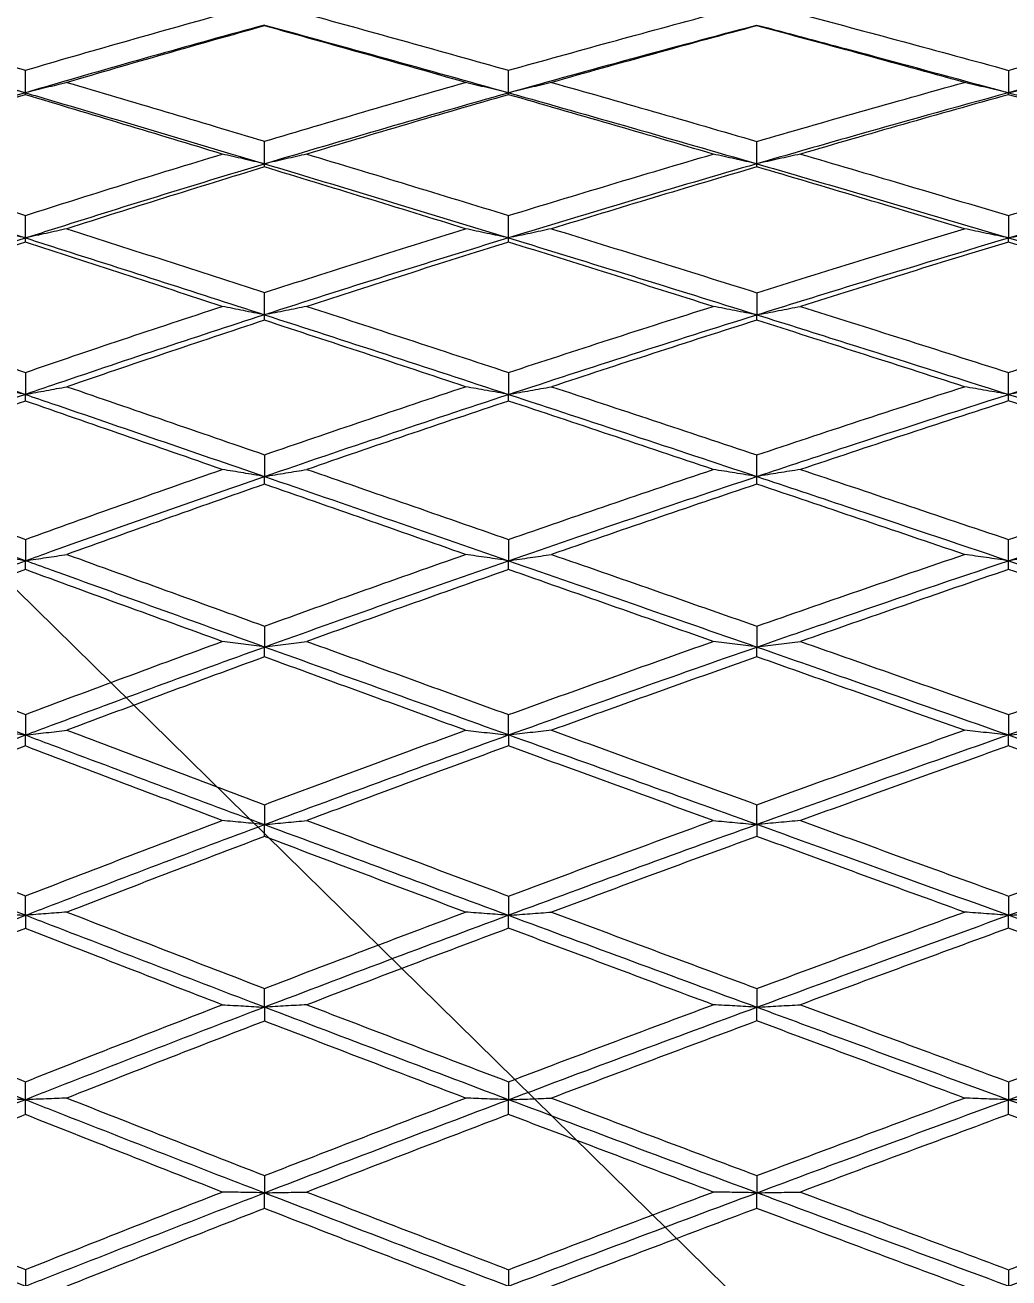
# Model space of a CAD drawing. Extents: x 6453 to 7582, y 0 to 827.
# Drawn here: x 6616.67 to 6626.24, y 217.34 to 229.53 of the extents above; entities that cross this region are included whole.
import ezdxf

# ---------------------------------------------------------------- set-up
doc = ezdxf.new("R2010")
doc.units = 0
doc.header["$LTSCALE"] = 30
doc.header["$MEASUREMENT"] = 0
doc.header["$PDMODE"] = 3
doc.header["$PDSIZE"] = -10
doc.layers.get('0').update_dxf_attribs({"linetype": 'CONTINUOUS'})
doc.layers.get('DEFPOINTS').update_dxf_attribs({"linetype": 'CONTINUOUS'})
doc.layers.add('1', color=7, linetype='CONTINUOUS')
doc.styles.add('Daelim Dimension', font='')
doc.styles.get('Daelim Dimension').set_extended_font_data('나눔고딕')
doc.dimstyles.new('DEFAULT', dxfattribs={"dimscale": 2, "dimtxt": 2, "dimasz": 2, "dimexe": 0, "dimexo": 2, "dimgap": 1, "dimtad": 1, "dimdec": 1, "dimzin": 9, "dimdsep": 46, "dimtxsty": 'Daelim Dimension', "dimcen": 0.5, "dimclrd": 252, "dimclre": 252, "dimclrt": 3, "dimadec": 1, "dimazin": 0, "dimtfac": 1, "dimtdec": 1, "dimtix": 1, "dimtmove": 0, "dimatfit": 3, "dimfxl": 1, "dimtolj": 1, "dimtzin": 1, "dimlwd": 9, "dimlwe": 9, "dimarcsym": 0})

# ---------------------------------------------------------------- blocks, each defined once
blk = doc.blocks.new('*D49')
at = {"color": 5, "lineweight": 9, "ltscale": 0.5, "transparency": 16777216}
for p, q in [((6677.333, 220.067), (6628.548, 268.005)), ((6604.922, 241.109), (6627.171, 263.751)), ((6649.476, 191.719), (6600.692, 239.657))]:
    blk.add_line(p, q, dxfattribs=at)
at = {"color": 5, "ltscale": 0.5, "transparency": 16777216}
for points in [[(6626.696, 264.218), (6627.647, 263.283), (6629.975, 266.604)], [(6604.446, 241.576), (6605.397, 240.641), (6602.118, 238.256)]]:
    blk.add_solid(points, dxfattribs=at)
at = {"layer": 'DEFPOINTS', "color": 0, "ltscale": 0.5, "transparency": 16777216}
for p in [(6629.975, 266.604), (6680.186, 217.263), (6652.329, 188.915)]:
    blk.add_point(p, dxfattribs=at)
at = {"color": 7, "ltscale": 0.5, "transparency": 16777216, "insert": (6610.763, 257.622), "char_height": 10, "attachment_point": 5, "rotation": 45.5011, "style": 'Daelim Dimension'}
blk.add_mtext('\\A1;40', dxfattribs=at)

msp = doc.modelspace()

# ---------------------------------------------------------------- linework, layer by layer
at = {"layer": '1', "color": 7, "linetype": 'Continuous', "lineweight": 18}
for points in [[(6614.799, 229.638), (6615.112, 229.547), (6615.738, 229.366), (6616.363, 229.184), (6616.675, 229.092)], [(6616.675, 229.092), (6616.986, 229.184), (6617.617, 229.366), (6618.263, 229.547), (6618.589, 229.638)], [(6619.412, 229.638), (6619.737, 229.549), (6620.388, 229.368), (6621.044, 229.184), (6621.373, 229.092)], [(6621.373, 229.092), (6621.699, 229.183), (6622.356, 229.366), (6623.025, 229.547), (6623.363, 229.638)], [(6624.211, 229.638), (6624.537, 229.551), (6625.2, 229.373), (6625.886, 229.187), (6626.234, 229.091)], [(6626.234, 229.091), (6626.566, 229.182), (6627.237, 229.364), (6627.928, 229.546), (6628.277, 229.638)], [(6614.403, 229.532), (6615.15, 229.317), (6615.908, 229.098), (6616.675, 228.873)], [(6619, 229.524), (6618.672, 229.432), (6618.024, 229.249), (6617.391, 229.065), (6617.079, 228.973)], [(6619, 229.532), (6619.784, 229.317), (6620.575, 229.098), (6621.373, 228.873)], [(6619, 229.524), (6619, 229.525), (6619, 229.528), (6619, 229.53), (6619, 229.532)], [(6620.955, 228.973), (6620.627, 229.067), (6619.974, 229.252), (6619.324, 229.434), (6619, 229.524)], [(6621.373, 228.873), (6622.171, 229.098), (6622.976, 229.317), (6623.787, 229.532)], [(6623.787, 229.524), (6623.448, 229.433), (6622.777, 229.25), (6622.118, 229.066), (6621.792, 228.973)], [(6623.787, 229.524), (6623.787, 229.525), (6623.787, 229.528), (6623.787, 229.53), (6623.787, 229.532)], [(6625.806, 228.973), (6625.458, 229.069), (6624.774, 229.258), (6624.112, 229.437), (6623.787, 229.524)], [(6628.709, 229.532), (6627.88, 229.317), (6627.055, 229.098), (6626.234, 228.873)], [(6616.675, 228.873), (6616.675, 228.909), (6616.675, 228.982), (6616.675, 229.056), (6616.675, 229.092)], [(6621.373, 228.873), (6621.373, 228.909), (6621.373, 228.982), (6621.373, 229.055), (6621.373, 229.092)], [(6626.234, 229.091), (6626.234, 229.055), (6626.234, 228.982), (6626.234, 228.909), (6626.234, 228.873)], [(6616.675, 228.873), (6616.607, 228.889), (6616.472, 228.923), (6616.338, 228.956), (6616.271, 228.973)], [(6617.079, 228.973), (6617.012, 228.956), (6616.877, 228.923), (6616.742, 228.889), (6616.675, 228.873)], [(6617.079, 228.973), (6617.4, 228.878), (6618.041, 228.688), (6618.681, 228.497), (6619, 228.401)], [(6619, 228.401), (6619.319, 228.496), (6619.963, 228.688), (6620.622, 228.878), (6620.955, 228.973)], [(6621.373, 228.873), (6621.303, 228.889), (6621.163, 228.923), (6621.024, 228.956), (6620.955, 228.973)], [(6621.792, 228.973), (6621.722, 228.956), (6621.583, 228.923), (6621.443, 228.889), (6621.373, 228.873)], [(6621.792, 228.973), (6622.117, 228.881), (6622.775, 228.693), (6623.447, 228.499), (6623.787, 228.4)], [(6623.787, 228.4), (6624.115, 228.495), (6624.78, 228.686), (6625.461, 228.878), (6625.806, 228.973)], [(6626.234, 228.873), (6626.162, 228.889), (6626.019, 228.923), (6625.877, 228.956), (6625.806, 228.973)], [(6626.234, 228.873), (6626.306, 228.889), (6626.45, 228.923), (6626.592, 228.956), (6626.663, 228.973)], [(6616.675, 228.873), (6615.908, 228.648), (6615.15, 228.417), (6614.403, 228.182)], [(6616.675, 228.853), (6616.355, 228.757), (6615.722, 228.566), (6615.104, 228.373), (6614.799, 228.276)], [(6616.675, 228.853), (6616.675, 228.856), (6616.675, 228.863), (6616.675, 228.869), (6616.675, 228.873)], [(6618.589, 228.276), (6618.271, 228.373), (6617.634, 228.566), (6616.994, 228.758), (6616.675, 228.853)], [(6619, 228.182), (6619.784, 228.417), (6620.575, 228.648), (6621.373, 228.873)], [(6621.373, 228.854), (6621.039, 228.758), (6620.378, 228.566), (6619.732, 228.373), (6619.412, 228.276)], [(6621.373, 228.873), (6622.171, 228.648), (6622.976, 228.417), (6623.787, 228.182)], [(6621.373, 228.854), (6621.373, 228.857), (6621.373, 228.863), (6621.373, 228.87), (6621.373, 228.873)], [(6623.363, 228.276), (6623.024, 228.376), (6622.354, 228.571), (6621.698, 228.761), (6621.373, 228.854)], [(6626.234, 228.854), (6625.888, 228.758), (6625.205, 228.565), (6624.539, 228.372), (6624.211, 228.276)], [(6626.234, 228.873), (6627.055, 228.648), (6627.88, 228.417), (6628.709, 228.182)], [(6626.234, 228.854), (6626.234, 228.857), (6626.234, 228.863), (6626.234, 228.87), (6626.234, 228.873)], [(6628.277, 228.276), (6627.923, 228.378), (6627.229, 228.575), (6626.561, 228.763), (6626.234, 228.854)], [(6619, 228.182), (6619, 228.218), (6619, 228.291), (6619, 228.364), (6619, 228.401)], [(6623.787, 228.182), (6623.787, 228.218), (6623.787, 228.291), (6623.787, 228.364), (6623.787, 228.4)], [(6614.403, 228.182), (6615.15, 227.947), (6615.908, 227.706), (6616.675, 227.461)], [(6614.799, 228.276), (6615.112, 228.177), (6615.738, 227.979), (6616.363, 227.779), (6616.675, 227.679)], [(6616.675, 227.679), (6616.986, 227.779), (6617.616, 227.978), (6618.262, 228.177), (6618.589, 228.276)], [(6619, 228.182), (6618.931, 228.198), (6618.794, 228.229), (6618.657, 228.261), (6618.589, 228.276)], [(6619.412, 228.276), (6619.344, 228.261), (6619.207, 228.229), (6619.069, 228.198), (6619, 228.182)], [(6619, 228.182), (6619.784, 227.947), (6620.575, 227.706), (6621.373, 227.461)], [(6619, 228.151), (6619, 228.156), (6619, 228.167), (6619, 228.177), (6619, 228.182)], [(6619.412, 228.276), (6619.736, 228.178), (6620.387, 227.981), (6621.044, 227.78), (6621.373, 227.679)], [(6621.373, 227.679), (6621.697, 227.778), (6622.353, 227.977), (6623.024, 228.177), (6623.363, 228.276)], [(6623.787, 228.182), (6622.976, 227.947), (6622.171, 227.706), (6621.373, 227.461)], [(6623.787, 228.182), (6623.715, 228.198), (6623.574, 228.229), (6623.433, 228.261), (6623.363, 228.276)], [(6624.211, 228.276), (6624.14, 228.261), (6623.999, 228.229), (6623.858, 228.198), (6623.787, 228.182)], [(6623.787, 228.152), (6623.787, 228.157), (6623.787, 228.167), (6623.787, 228.177), (6623.787, 228.182)], [(6624.211, 228.276), (6624.537, 228.181), (6625.2, 227.986), (6625.886, 227.782), (6626.234, 227.678)], [(6626.234, 227.678), (6626.569, 227.778), (6627.244, 227.978), (6627.931, 228.177), (6628.277, 228.276)], [(6626.234, 227.461), (6627.055, 227.706), (6627.88, 227.947), (6628.709, 228.182)], [(6619, 228.151), (6618.671, 228.051), (6618.023, 227.85), (6617.391, 227.65), (6617.079, 227.55)], [(6620.955, 227.55), (6620.628, 227.651), (6619.975, 227.853), (6619.324, 228.052), (6619, 228.151)], [(6623.787, 228.152), (6623.447, 228.051), (6622.774, 227.851), (6622.117, 227.65), (6621.792, 227.55)], [(6625.806, 227.55), (6625.458, 227.654), (6624.773, 227.86), (6624.112, 228.056), (6623.787, 228.152)], [(6616.675, 227.461), (6616.675, 227.498), (6616.675, 227.57), (6616.675, 227.643), (6616.675, 227.679)], [(6621.373, 227.461), (6621.373, 227.498), (6621.373, 227.57), (6621.373, 227.642), (6621.373, 227.679)], [(6626.234, 227.678), (6626.234, 227.642), (6626.234, 227.57), (6626.234, 227.497), (6626.234, 227.461)], [(6614.403, 226.713), (6615.15, 226.967), (6615.908, 227.216), (6616.675, 227.461)], [(6616.675, 227.461), (6616.607, 227.476), (6616.472, 227.505), (6616.338, 227.535), (6616.271, 227.55)], [(6617.079, 227.55), (6617.012, 227.535), (6616.877, 227.505), (6616.742, 227.476), (6616.675, 227.461)], [(6616.675, 227.419), (6616.675, 227.426), (6616.675, 227.44), (6616.675, 227.454), (6616.675, 227.461)], [(6617.079, 227.55), (6617.4, 227.446), (6618.041, 227.24), (6618.681, 227.033), (6619, 226.929)], [(6619, 226.929), (6619.317, 227.032), (6619.96, 227.238), (6620.621, 227.446), (6620.955, 227.55)], [(6621.373, 227.461), (6620.575, 227.216), (6619.784, 226.967), (6619, 226.713)], [(6621.373, 227.461), (6621.303, 227.476), (6621.163, 227.505), (6621.024, 227.535), (6620.955, 227.55)], [(6621.792, 227.55), (6621.722, 227.535), (6621.583, 227.505), (6621.443, 227.476), (6621.373, 227.461)], [(6621.373, 227.461), (6622.171, 227.216), (6622.976, 226.967), (6623.787, 226.713)], [(6621.373, 227.42), (6621.373, 227.427), (6621.373, 227.441), (6621.373, 227.454), (6621.373, 227.461)], [(6621.792, 227.55), (6622.116, 227.449), (6622.774, 227.245), (6623.446, 227.035), (6623.787, 226.928)], [(6623.787, 226.928), (6624.114, 227.031), (6624.777, 227.237), (6625.46, 227.445), (6625.806, 227.55)], [(6626.234, 227.461), (6626.162, 227.476), (6626.019, 227.505), (6625.877, 227.535), (6625.806, 227.55)], [(6626.234, 227.461), (6626.306, 227.476), (6626.45, 227.505), (6626.592, 227.535), (6626.663, 227.55)], [(6626.234, 227.461), (6627.055, 227.216), (6627.88, 226.967), (6628.709, 226.713)], [(6626.234, 227.42), (6626.234, 227.427), (6626.234, 227.441), (6626.234, 227.455), (6626.234, 227.461)], [(6616.675, 227.419), (6616.354, 227.315), (6615.721, 227.107), (6615.103, 226.899), (6614.799, 226.794)], [(6618.589, 226.794), (6618.271, 226.899), (6617.633, 227.107), (6616.994, 227.315), (6616.675, 227.419)], [(6621.373, 227.42), (6621.037, 227.315), (6620.375, 227.106), (6619.73, 226.898), (6619.412, 226.794)], [(6623.363, 226.794), (6623.026, 226.901), (6622.357, 227.112), (6621.699, 227.318), (6621.373, 227.42)], [(6626.234, 227.42), (6625.888, 227.315), (6625.204, 227.106), (6624.539, 226.898), (6624.211, 226.794)], [(6628.277, 226.794), (6627.923, 226.904), (6627.229, 227.118), (6626.561, 227.321), (6626.234, 227.42)], [(6619, 226.713), (6619, 226.749), (6619, 226.821), (6619, 226.893), (6619, 226.929)], [(6623.787, 226.928), (6623.787, 226.892), (6623.787, 226.82), (6623.787, 226.749), (6623.787, 226.713)], [(6614.403, 226.713), (6615.15, 226.459), (6615.908, 226.201), (6616.675, 225.938)], [(6614.799, 226.794), (6615.112, 226.688), (6615.738, 226.474), (6616.363, 226.259), (6616.675, 226.152)], [(6616.675, 226.152), (6616.985, 226.259), (6617.615, 226.473), (6618.262, 226.687), (6618.589, 226.794)], [(6619, 226.713), (6618.931, 226.726), (6618.794, 226.753), (6618.657, 226.781), (6618.589, 226.794)], [(6619.412, 226.794), (6619.344, 226.781), (6619.207, 226.753), (6619.069, 226.726), (6619, 226.713)], [(6619, 226.713), (6619.784, 226.459), (6620.575, 226.201), (6621.373, 225.938)], [(6619, 226.66), (6619, 226.668), (6619, 226.686), (6619, 226.704), (6619, 226.713)], [(6619.412, 226.794), (6619.737, 226.689), (6620.389, 226.476), (6621.044, 226.26), (6621.373, 226.152)], [(6621.373, 226.152), (6621.696, 226.258), (6622.352, 226.472), (6623.023, 226.687), (6623.363, 226.794)], [(6621.373, 225.938), (6622.171, 226.201), (6622.976, 226.459), (6623.787, 226.713)], [(6623.787, 226.713), (6623.715, 226.726), (6623.574, 226.753), (6623.433, 226.781), (6623.363, 226.794)], [(6623.787, 226.713), (6623.858, 226.726), (6623.999, 226.753), (6624.14, 226.781), (6624.211, 226.794)], [(6623.787, 226.66), (6623.787, 226.669), (6623.787, 226.687), (6623.787, 226.704), (6623.787, 226.713)], [(6624.211, 226.794), (6624.538, 226.691), (6625.202, 226.481), (6625.887, 226.262), (6626.234, 226.151)], [(6626.234, 226.151), (6626.564, 226.257), (6627.235, 226.47), (6627.926, 226.686), (6628.277, 226.794)], [(6626.234, 225.938), (6627.055, 226.201), (6627.88, 226.459), (6628.709, 226.713)], [(6619, 226.66), (6618.671, 226.551), (6618.022, 226.335), (6617.391, 226.12), (6617.079, 226.013)], [(6620.955, 226.013), (6620.628, 226.122), (6619.974, 226.339), (6619.324, 226.553), (6619, 226.66)], [(6623.787, 226.66), (6623.445, 226.552), (6622.771, 226.335), (6622.115, 226.12), (6621.792, 226.013)], [(6625.806, 226.013), (6625.46, 226.125), (6624.777, 226.345), (6624.113, 226.556), (6623.787, 226.66)], [(6616.675, 226.152), (6616.675, 226.117), (6616.675, 226.045), (6616.675, 225.974), (6616.675, 225.938)], [(6621.373, 226.152), (6621.373, 226.116), (6621.373, 226.045), (6621.373, 225.974), (6621.373, 225.938)], [(6626.234, 225.938), (6626.234, 225.974), (6626.234, 226.045), (6626.234, 226.116), (6626.234, 226.151)], [(6616.675, 225.938), (6616.607, 225.951), (6616.472, 225.976), (6616.338, 226.001), (6616.271, 226.013)], [(6616.675, 225.938), (6616.742, 225.951), (6616.877, 225.976), (6617.012, 226.001), (6617.079, 226.013)], [(6617.079, 226.013), (6617.4, 225.903), (6618.041, 225.682), (6618.681, 225.461), (6619, 225.351)], [(6619, 225.351), (6619.319, 225.461), (6619.963, 225.681), (6620.622, 225.903), (6620.955, 226.013)], [(6621.373, 225.938), (6621.303, 225.951), (6621.163, 225.976), (6621.024, 226.001), (6620.955, 226.013)], [(6621.373, 225.938), (6621.443, 225.951), (6621.583, 225.976), (6621.722, 226.001), (6621.792, 226.013)], [(6621.792, 226.013), (6622.118, 225.905), (6622.777, 225.687), (6623.448, 225.463), (6623.787, 225.35)], [(6623.787, 225.35), (6624.113, 225.459), (6624.777, 225.679), (6625.46, 225.902), (6625.806, 226.013)], [(6626.234, 225.938), (6626.162, 225.951), (6626.019, 225.976), (6625.877, 226.001), (6625.806, 226.013)], [(6626.663, 226.013), (6626.592, 226.001), (6626.45, 225.976), (6626.306, 225.951), (6626.234, 225.938)], [(6616.675, 225.938), (6615.908, 225.676), (6615.15, 225.41), (6614.403, 225.14)], [(6616.675, 225.874), (6616.352, 225.762), (6615.717, 225.539), (6615.101, 225.318), (6614.799, 225.208)], [(6616.675, 225.874), (6616.675, 225.884), (6616.675, 225.906), (6616.675, 225.928), (6616.675, 225.938)], [(6618.589, 225.208), (6618.271, 225.319), (6617.633, 225.541), (6616.994, 225.763), (6616.675, 225.874)], [(6619, 225.14), (6619.784, 225.41), (6620.575, 225.676), (6621.373, 225.938)], [(6621.373, 225.874), (6621.039, 225.763), (6620.378, 225.54), (6619.732, 225.319), (6619.412, 225.208)], [(6621.373, 225.938), (6622.171, 225.676), (6622.976, 225.41), (6623.787, 225.14)], [(6621.373, 225.874), (6621.373, 225.885), (6621.373, 225.906), (6621.373, 225.928), (6621.373, 225.938)], [(6623.363, 225.208), (6623.025, 225.322), (6622.356, 225.546), (6621.699, 225.766), (6621.373, 225.874)], [(6626.234, 225.875), (6625.886, 225.762), (6625.2, 225.538), (6624.537, 225.317), (6624.211, 225.208)], [(6626.234, 225.938), (6627.055, 225.676), (6627.88, 225.41), (6628.709, 225.14)], [(6626.234, 225.875), (6626.234, 225.885), (6626.234, 225.907), (6626.234, 225.928), (6626.234, 225.938)], [(6628.277, 225.208), (6627.924, 225.324), (6627.231, 225.551), (6626.562, 225.769), (6626.234, 225.875)], [(6619, 225.351), (6619, 225.316), (6619, 225.245), (6619, 225.175), (6619, 225.14)], [(6623.787, 225.14), (6623.787, 225.175), (6623.787, 225.245), (6623.787, 225.315), (6623.787, 225.35)], [(6616.675, 224.32), (6615.908, 224.597), (6615.15, 224.87), (6614.403, 225.14)], [(6614.799, 225.208), (6615.112, 225.094), (6615.738, 224.867), (6616.363, 224.641), (6616.675, 224.528)], [(6616.675, 224.528), (6616.984, 224.64), (6617.613, 224.866), (6618.261, 225.094), (6618.589, 225.208)], [(6619, 225.14), (6618.931, 225.151), (6618.794, 225.174), (6618.657, 225.197), (6618.589, 225.208)], [(6619, 225.14), (6619.069, 225.151), (6619.207, 225.174), (6619.344, 225.197), (6619.412, 225.208)], [(6619, 225.14), (6619.784, 224.87), (6620.575, 224.597), (6621.373, 224.32)], [(6619, 225.065), (6619, 225.077), (6619, 225.103), (6619, 225.128), (6619, 225.14)], [(6619.412, 225.208), (6619.737, 225.096), (6620.388, 224.87), (6621.044, 224.642), (6621.373, 224.527)], [(6621.373, 224.527), (6621.698, 224.64), (6622.355, 224.867), (6623.025, 225.094), (6623.363, 225.208)], [(6621.373, 224.32), (6622.171, 224.597), (6622.976, 224.87), (6623.787, 225.14)], [(6623.787, 225.14), (6623.715, 225.151), (6623.574, 225.174), (6623.433, 225.197), (6623.363, 225.208)], [(6624.211, 225.208), (6624.14, 225.197), (6623.999, 225.174), (6623.858, 225.151), (6623.787, 225.14)], [(6623.787, 225.065), (6623.787, 225.078), (6623.787, 225.103), (6623.787, 225.128), (6623.787, 225.14)], [(6624.211, 225.208), (6624.538, 225.099), (6625.202, 224.875), (6625.887, 224.644), (6626.234, 224.527)], [(6626.234, 224.527), (6626.563, 224.638), (6627.232, 224.863), (6627.925, 225.092), (6628.277, 225.208)], [(6626.234, 224.32), (6627.055, 224.597), (6627.88, 224.87), (6628.709, 225.14)], [(6619, 225.065), (6618.67, 224.95), (6618.021, 224.721), (6617.39, 224.494), (6617.079, 224.381)], [(6620.955, 224.381), (6620.628, 224.496), (6619.974, 224.725), (6619.324, 224.952), (6619, 225.065)], [(6623.787, 225.065), (6623.448, 224.951), (6622.776, 224.723), (6622.118, 224.495), (6621.792, 224.381)], [(6625.806, 224.381), (6625.459, 224.499), (6624.776, 224.731), (6624.113, 224.955), (6623.787, 225.065)], [(6616.675, 224.528), (6616.675, 224.493), (6616.675, 224.424), (6616.675, 224.355), (6616.675, 224.32)], [(6621.373, 224.527), (6621.373, 224.493), (6621.373, 224.424), (6621.373, 224.355), (6621.373, 224.32)], [(6626.234, 224.32), (6626.234, 224.355), (6626.234, 224.423), (6626.234, 224.492), (6626.234, 224.527)], [(6614.403, 223.481), (6615.15, 223.764), (6615.908, 224.044), (6616.675, 224.32)], [(6616.675, 224.32), (6616.607, 224.33), (6616.472, 224.351), (6616.338, 224.371), (6616.271, 224.381)], [(6616.675, 224.32), (6616.742, 224.33), (6616.877, 224.351), (6617.012, 224.371), (6617.079, 224.381)], [(6616.675, 224.234), (6616.675, 224.248), (6616.675, 224.277), (6616.675, 224.306), (6616.675, 224.32)], [(6617.079, 224.381), (6617.4, 224.265), (6618.041, 224.032), (6618.681, 223.8), (6619, 223.684)], [(6619, 223.684), (6619.326, 223.802), (6619.978, 224.037), (6620.63, 224.267), (6620.955, 224.381)], [(6619, 223.481), (6619.784, 223.764), (6620.575, 224.044), (6621.373, 224.32)], [(6621.373, 224.32), (6621.303, 224.33), (6621.163, 224.351), (6621.024, 224.371), (6620.955, 224.381)], [(6621.373, 224.32), (6621.443, 224.33), (6621.583, 224.351), (6621.722, 224.371), (6621.792, 224.381)], [(6621.373, 224.32), (6622.171, 224.044), (6622.976, 223.764), (6623.787, 223.481)], [(6621.373, 224.235), (6621.373, 224.249), (6621.373, 224.277), (6621.373, 224.306), (6621.373, 224.32)], [(6621.792, 224.381), (6622.118, 224.268), (6622.776, 224.038), (6623.448, 223.802), (6623.787, 223.684)], [(6623.787, 223.684), (6624.112, 223.797), (6624.773, 224.028), (6625.458, 224.263), (6625.806, 224.381)], [(6626.234, 224.32), (6626.162, 224.33), (6626.019, 224.351), (6625.877, 224.371), (6625.806, 224.381)], [(6626.663, 224.381), (6626.592, 224.371), (6626.45, 224.351), (6626.306, 224.33), (6626.234, 224.32)], [(6626.234, 224.32), (6627.055, 224.044), (6627.88, 223.764), (6628.709, 223.481)], [(6626.234, 224.235), (6626.234, 224.249), (6626.234, 224.278), (6626.234, 224.306), (6626.234, 224.32)], [(6616.675, 224.234), (6616.355, 224.117), (6615.723, 223.884), (6615.104, 223.651), (6614.799, 223.535)], [(6618.589, 223.535), (6618.271, 223.651), (6617.633, 223.884), (6616.994, 224.117), (6616.675, 224.234)], [(6621.373, 224.235), (6621.048, 224.12), (6620.395, 223.889), (6619.74, 223.654), (6619.412, 223.535)], [(6623.363, 223.535), (6623.025, 223.654), (6622.355, 223.89), (6621.698, 224.12), (6621.373, 224.235)], [(6626.234, 224.235), (6625.889, 224.117), (6625.206, 223.882), (6624.54, 223.65), (6624.211, 223.535)], [(6628.277, 223.535), (6627.924, 223.656), (6627.23, 223.895), (6626.562, 224.123), (6626.234, 224.235)], [(6619, 223.684), (6619, 223.65), (6619, 223.583), (6619, 223.515), (6619, 223.481)], [(6623.787, 223.684), (6623.787, 223.65), (6623.787, 223.582), (6623.787, 223.515), (6623.787, 223.481)], [(6614.403, 223.481), (6615.15, 223.198), (6615.908, 222.913), (6616.675, 222.625)], [(6614.799, 223.535), (6615.112, 223.416), (6615.738, 223.178), (6616.363, 222.942), (6616.675, 222.824)], [(6616.675, 222.824), (6616.995, 222.945), (6617.635, 223.184), (6618.272, 223.419), (6618.589, 223.535)], [(6619, 223.481), (6618.931, 223.49), (6618.794, 223.508), (6618.657, 223.526), (6618.589, 223.535)], [(6619, 223.481), (6619.069, 223.49), (6619.207, 223.508), (6619.344, 223.526), (6619.412, 223.535)], [(6621.373, 222.625), (6620.575, 222.913), (6619.784, 223.198), (6619, 223.481)], [(6619, 223.385), (6619, 223.401), (6619, 223.433), (6619, 223.465), (6619, 223.481)], [(6619.412, 223.535), (6619.737, 223.417), (6620.388, 223.181), (6621.044, 222.943), (6621.373, 222.823)], [(6621.373, 222.823), (6621.701, 222.942), (6622.36, 223.179), (6623.027, 223.416), (6623.363, 223.535)], [(6621.373, 222.625), (6622.171, 222.913), (6622.976, 223.198), (6623.787, 223.481)], [(6623.787, 223.481), (6623.715, 223.49), (6623.574, 223.508), (6623.433, 223.526), (6623.363, 223.535)], [(6623.787, 223.481), (6623.858, 223.49), (6623.999, 223.508), (6624.14, 223.526), (6624.211, 223.535)], [(6623.787, 223.385), (6623.787, 223.401), (6623.787, 223.433), (6623.787, 223.465), (6623.787, 223.481)], [(6624.211, 223.535), (6624.537, 223.42), (6625.201, 223.187), (6625.886, 222.945), (6626.234, 222.823)], [(6626.234, 222.823), (6626.566, 222.939), (6627.238, 223.175), (6627.928, 223.414), (6628.277, 223.535)], [(6628.709, 223.481), (6627.88, 223.198), (6627.055, 222.913), (6626.234, 222.625)], [(6619, 223.385), (6618.681, 223.268), (6618.042, 223.033), (6617.4, 222.792), (6617.079, 222.671)], [(6620.955, 222.671), (6620.627, 222.791), (6619.974, 223.029), (6619.324, 223.266), (6619, 223.385)], [(6623.787, 223.385), (6623.446, 223.265), (6622.773, 223.026), (6622.116, 222.789), (6621.792, 222.671)], [(6625.806, 222.671), (6625.459, 222.794), (6624.775, 223.036), (6624.113, 223.27), (6623.787, 223.385)], [(6616.675, 222.824), (6616.675, 222.791), (6616.675, 222.724), (6616.675, 222.658), (6616.675, 222.625)], [(6621.373, 222.625), (6621.373, 222.658), (6621.373, 222.724), (6621.373, 222.79), (6621.373, 222.823)], [(6626.234, 222.823), (6626.234, 222.79), (6626.234, 222.724), (6626.234, 222.658), (6626.234, 222.625)], [(6614.403, 221.754), (6615.15, 222.046), (6615.908, 222.337), (6616.675, 222.625)], [(6616.675, 222.625), (6616.607, 222.632), (6616.472, 222.648), (6616.338, 222.663), (6616.271, 222.671)], [(6616.675, 222.625), (6616.742, 222.632), (6616.877, 222.648), (6617.012, 222.663), (6617.079, 222.671)], [(6616.675, 222.518), (6616.675, 222.536), (6616.675, 222.571), (6616.675, 222.607), (6616.675, 222.625)], [(6617.079, 222.671), (6617.4, 222.55), (6618.041, 222.308), (6618.681, 222.067), (6619, 221.947)], [(6619, 221.947), (6619.328, 222.071), (6619.983, 222.314), (6620.632, 222.553), (6620.955, 222.671)], [(6619, 221.754), (6619.784, 222.046), (6620.575, 222.337), (6621.373, 222.625)], [(6620.955, 222.671), (6621.024, 222.663), (6621.163, 222.648), (6621.303, 222.632), (6621.373, 222.625)], [(6621.792, 222.671), (6621.722, 222.663), (6621.583, 222.648), (6621.443, 222.632), (6621.373, 222.625)], [(6623.787, 221.754), (6622.976, 222.046), (6622.171, 222.337), (6621.373, 222.625)], [(6621.373, 222.625), (6621.373, 222.607), (6621.373, 222.572), (6621.373, 222.536), (6621.373, 222.519)], [(6621.792, 222.671), (6622.117, 222.553), (6622.775, 222.314), (6623.447, 222.07), (6623.787, 221.947)], [(6623.787, 221.947), (6624.115, 222.066), (6624.78, 222.306), (6625.461, 222.549), (6625.806, 222.671)], [(6626.234, 222.625), (6626.162, 222.632), (6626.019, 222.648), (6625.877, 222.663), (6625.806, 222.671)], [(6626.234, 222.625), (6626.306, 222.632), (6626.45, 222.648), (6626.592, 222.663), (6626.663, 222.671)], [(6626.234, 222.625), (6627.055, 222.337), (6627.88, 222.046), (6628.709, 221.754)], [(6626.234, 222.519), (6626.234, 222.537), (6626.234, 222.572), (6626.234, 222.607), (6626.234, 222.625)], [(6616.675, 222.518), (6616.362, 222.399), (6615.736, 222.159), (6615.111, 221.915), (6614.799, 221.793)], [(6618.589, 221.793), (6618.271, 221.913), (6617.634, 222.154), (6616.994, 222.396), (6616.675, 222.518)], [(6621.373, 222.519), (6621.037, 222.396), (6620.374, 222.152), (6619.73, 221.912), (6619.412, 221.793)], [(6623.363, 221.793), (6623.025, 221.916), (6622.355, 222.16), (6621.698, 222.4), (6621.373, 222.519)], [(6626.234, 222.519), (6625.889, 222.396), (6625.206, 222.153), (6624.54, 221.912), (6624.211, 221.793)], [(6628.277, 221.793), (6627.924, 221.919), (6627.23, 222.166), (6626.562, 222.403), (6626.234, 222.519)], [(6619, 221.947), (6619, 221.915), (6619, 221.851), (6619, 221.786), (6619, 221.754)], [(6623.787, 221.754), (6623.787, 221.786), (6623.787, 221.85), (6623.787, 221.915), (6623.787, 221.947)], [(6616.675, 220.871), (6615.908, 221.167), (6615.15, 221.461), (6614.403, 221.754)], [(6614.799, 221.793), (6615.112, 221.669), (6615.738, 221.424), (6616.363, 221.18), (6616.675, 221.059)], [(6616.675, 221.059), (6616.995, 221.183), (6617.634, 221.43), (6618.271, 221.672), (6618.589, 221.793)], [(6619, 221.754), (6618.931, 221.76), (6618.794, 221.773), (6618.657, 221.786), (6618.589, 221.793)], [(6619, 221.754), (6619.069, 221.76), (6619.207, 221.773), (6619.344, 221.786), (6619.412, 221.793)], [(6619, 221.754), (6619.784, 221.461), (6620.575, 221.167), (6621.373, 220.871)], [(6619, 221.637), (6619, 221.657), (6619, 221.696), (6619, 221.734), (6619, 221.754)], [(6619.412, 221.793), (6619.737, 221.671), (6620.388, 221.427), (6621.044, 221.181), (6621.373, 221.058)], [(6621.373, 221.058), (6621.697, 221.179), (6622.352, 221.422), (6623.024, 221.669), (6623.363, 221.793)], [(6623.787, 221.754), (6622.976, 221.461), (6622.171, 221.167), (6621.373, 220.871)], [(6623.363, 221.793), (6623.433, 221.786), (6623.574, 221.773), (6623.715, 221.76), (6623.787, 221.754)], [(6624.211, 221.793), (6624.14, 221.786), (6623.999, 221.773), (6623.858, 221.76), (6623.787, 221.754)], [(6623.787, 221.754), (6623.787, 221.735), (6623.787, 221.696), (6623.787, 221.657), (6623.787, 221.638)], [(6624.211, 221.793), (6624.537, 221.674), (6625.201, 221.433), (6625.886, 221.184), (6626.234, 221.058)], [(6626.234, 221.058), (6626.569, 221.179), (6627.245, 221.424), (6627.931, 221.669), (6628.277, 221.793)], [(6626.234, 220.871), (6627.055, 221.167), (6627.88, 221.461), (6628.709, 221.754)], [(6619, 221.637), (6618.671, 221.513), (6618.022, 221.266), (6617.391, 221.023), (6617.079, 220.902)], [(6620.955, 220.902), (6620.627, 221.025), (6619.974, 221.27), (6619.324, 221.515), (6619, 221.637)], [(6623.787, 221.638), (6623.446, 221.514), (6622.773, 221.267), (6622.116, 221.023), (6621.792, 220.902)], [(6625.806, 220.902), (6625.458, 221.028), (6624.774, 221.278), (6624.112, 221.519), (6623.787, 221.638)], [(6616.675, 220.871), (6616.675, 220.902), (6616.675, 220.965), (6616.675, 221.028), (6616.675, 221.059)], [(6621.373, 221.058), (6621.373, 221.027), (6621.373, 220.964), (6621.373, 220.902), (6621.373, 220.871)], [(6626.234, 221.058), (6626.234, 221.026), (6626.234, 220.964), (6626.234, 220.902), (6626.234, 220.871)], [(6614.403, 219.977), (6615.15, 220.276), (6615.908, 220.574), (6616.675, 220.871)], [(6616.271, 220.902), (6616.338, 220.897), (6616.472, 220.886), (6616.607, 220.876), (6616.675, 220.871)], [(6617.079, 220.902), (6617.012, 220.897), (6616.877, 220.886), (6616.742, 220.876), (6616.675, 220.871)], [(6616.675, 220.871), (6616.675, 220.85), (6616.675, 220.807), (6616.675, 220.765), (6616.675, 220.744)], [(6617.079, 220.902), (6617.4, 220.777), (6618.041, 220.529), (6618.681, 220.282), (6619, 220.159)], [(6619, 220.159), (6619.317, 220.281), (6619.96, 220.527), (6620.62, 220.776), (6620.955, 220.902)], [(6621.373, 220.871), (6620.575, 220.574), (6619.784, 220.276), (6619, 219.977)], [(6621.373, 220.871), (6621.303, 220.876), (6621.163, 220.886), (6621.024, 220.897), (6620.955, 220.902)], [(6621.373, 220.871), (6621.443, 220.876), (6621.583, 220.886), (6621.722, 220.897), (6621.792, 220.902)], [(6621.373, 220.871), (6622.171, 220.574), (6622.976, 220.276), (6623.787, 219.977)], [(6621.373, 220.745), (6621.373, 220.766), (6621.373, 220.808), (6621.373, 220.85), (6621.373, 220.871)], [(6621.792, 220.902), (6622.117, 220.78), (6622.775, 220.535), (6623.447, 220.285), (6623.787, 220.159)], [(6623.787, 220.159), (6624.117, 220.281), (6624.784, 220.528), (6625.463, 220.777), (6625.806, 220.902)], [(6626.234, 220.871), (6626.162, 220.876), (6626.019, 220.886), (6625.877, 220.897), (6625.806, 220.902)], [(6626.234, 220.871), (6626.306, 220.876), (6626.45, 220.886), (6626.592, 220.897), (6626.663, 220.902)], [(6628.709, 219.977), (6627.88, 220.276), (6627.055, 220.574), (6626.234, 220.871)], [(6626.234, 220.746), (6626.234, 220.766), (6626.234, 220.808), (6626.234, 220.85), (6626.234, 220.871)], [(6616.675, 220.744), (6616.352, 220.618), (6615.716, 220.368), (6615.101, 220.122), (6614.799, 220.001)], [(6618.589, 220.001), (6618.261, 220.127), (6617.615, 220.378), (6616.985, 220.623), (6616.675, 220.744)], [(6621.373, 220.745), (6621.037, 220.619), (6620.374, 220.369), (6619.73, 220.123), (6619.412, 220.001)], [(6623.363, 220.001), (6623.024, 220.127), (6622.354, 220.378), (6621.698, 220.623), (6621.373, 220.745)], [(6626.234, 220.746), (6625.891, 220.62), (6625.21, 220.371), (6624.542, 220.124), (6624.211, 220.001)], [(6628.277, 220.001), (6627.923, 220.13), (6627.229, 220.383), (6626.561, 220.626), (6626.234, 220.746)], [(6619, 219.977), (6619, 220.008), (6619, 220.068), (6619, 220.129), (6619, 220.159)], [(6623.787, 220.159), (6623.787, 220.128), (6623.787, 220.068), (6623.787, 220.008), (6623.787, 219.977)], [(6614.403, 219.977), (6615.15, 219.678), (6615.908, 219.378), (6616.675, 219.077)], [(6614.799, 220.001), (6615.103, 219.879), (6615.72, 219.631), (6616.354, 219.38), (6616.675, 219.252)], [(6616.675, 219.252), (6616.985, 219.375), (6617.615, 219.623), (6618.262, 219.874), (6618.589, 220.001)], [(6618.589, 220.001), (6618.657, 219.997), (6618.794, 219.989), (6618.931, 219.981), (6619, 219.977)], [(6619.412, 220.001), (6619.344, 219.997), (6619.207, 219.989), (6619.069, 219.981), (6619, 219.977)], [(6621.373, 219.077), (6620.575, 219.378), (6619.784, 219.678), (6619, 219.977)], [(6619, 219.977), (6619, 219.955), (6619, 219.91), (6619, 219.865), (6619, 219.842)], [(6619.412, 220.001), (6619.737, 219.876), (6620.388, 219.627), (6621.044, 219.377), (6621.373, 219.252)], [(6621.373, 219.252), (6621.698, 219.375), (6622.355, 219.624), (6623.025, 219.875), (6623.363, 220.001)], [(6621.373, 219.077), (6622.171, 219.378), (6622.976, 219.678), (6623.787, 219.977)], [(6623.787, 219.977), (6623.715, 219.981), (6623.574, 219.989), (6623.433, 219.997), (6623.363, 220.001)], [(6623.787, 219.977), (6623.858, 219.981), (6623.999, 219.989), (6624.14, 219.997), (6624.211, 220.001)], [(6623.787, 219.843), (6623.787, 219.865), (6623.787, 219.91), (6623.787, 219.955), (6623.787, 219.977)], [(6624.211, 220.001), (6624.537, 219.88), (6625.2, 219.634), (6625.886, 219.38), (6626.234, 219.251)], [(6626.234, 219.251), (6626.57, 219.375), (6627.246, 219.624), (6627.932, 219.875), (6628.277, 220.001)], [(6626.234, 219.077), (6627.055, 219.378), (6627.88, 219.678), (6628.709, 219.977)], [(6619, 219.842), (6618.671, 219.715), (6618.022, 219.464), (6617.39, 219.216), (6617.079, 219.093)], [(6620.955, 219.093), (6620.621, 219.22), (6619.961, 219.473), (6619.317, 219.72), (6619, 219.842)], [(6623.787, 219.843), (6623.448, 219.717), (6622.776, 219.465), (6622.118, 219.216), (6621.792, 219.093)], [(6625.806, 219.093), (6625.458, 219.222), (6624.773, 219.476), (6624.112, 219.722), (6623.787, 219.843)], [(6616.675, 219.077), (6616.675, 219.106), (6616.675, 219.165), (6616.675, 219.223), (6616.675, 219.252)], [(6621.373, 219.252), (6621.373, 219.222), (6621.373, 219.164), (6621.373, 219.106), (6621.373, 219.077)], [(6626.234, 219.251), (6626.234, 219.222), (6626.234, 219.164), (6626.234, 219.106), (6626.234, 219.077)], [(6616.675, 219.077), (6615.908, 218.776), (6615.15, 218.474), (6614.403, 218.171)], [(6616.675, 219.077), (6616.607, 219.079), (6616.472, 219.085), (6616.338, 219.09), (6616.271, 219.093)], [(6617.079, 219.093), (6617.012, 219.09), (6616.877, 219.085), (6616.742, 219.079), (6616.675, 219.077)], [(6616.675, 218.932), (6616.675, 218.957), (6616.675, 219.005), (6616.675, 219.053), (6616.675, 219.077)], [(6617.079, 219.093), (6617.391, 218.969), (6618.023, 218.721), (6618.671, 218.467), (6619, 218.339)], [(6619, 218.339), (6619.319, 218.463), (6619.964, 218.713), (6620.622, 218.965), (6620.955, 219.093)], [(6619, 218.171), (6619.784, 218.474), (6620.575, 218.776), (6621.373, 219.077)], [(6621.373, 219.077), (6621.303, 219.079), (6621.163, 219.085), (6621.024, 219.09), (6620.955, 219.093)], [(6621.373, 219.077), (6621.443, 219.079), (6621.583, 219.085), (6621.722, 219.09), (6621.792, 219.093)], [(6623.787, 218.171), (6622.976, 218.474), (6622.171, 218.776), (6621.373, 219.077)], [(6621.373, 218.933), (6621.373, 218.957), (6621.373, 219.005), (6621.373, 219.053), (6621.373, 219.077)], [(6621.792, 219.093), (6622.116, 218.969), (6622.774, 218.72), (6623.446, 218.467), (6623.787, 218.339)], [(6623.787, 218.339), (6624.117, 218.463), (6624.784, 218.713), (6625.463, 218.965), (6625.806, 219.093)], [(6626.234, 219.077), (6626.162, 219.079), (6626.019, 219.085), (6625.877, 219.09), (6625.806, 219.093)], [(6626.234, 219.077), (6626.306, 219.079), (6626.45, 219.085), (6626.592, 219.09), (6626.663, 219.093)], [(6626.234, 219.077), (6627.055, 218.776), (6627.88, 218.474), (6628.709, 218.171)], [(6626.234, 218.934), (6626.234, 218.958), (6626.234, 219.005), (6626.234, 219.053), (6626.234, 219.077)], [(6616.675, 218.932), (6616.352, 218.804), (6615.716, 218.551), (6615.101, 218.302), (6614.799, 218.179)], [(6618.589, 218.179), (6618.262, 218.307), (6617.615, 218.561), (6616.985, 218.809), (6616.675, 218.932)], [(6621.373, 218.933), (6621.039, 218.806), (6620.379, 218.553), (6619.732, 218.303), (6619.412, 218.179)], [(6623.363, 218.179), (6623.023, 218.307), (6622.352, 218.561), (6621.697, 218.81), (6621.373, 218.933)], [(6626.234, 218.934), (6625.89, 218.806), (6625.209, 218.553), (6624.541, 218.303), (6624.211, 218.179)], [(6628.277, 218.179), (6627.923, 218.31), (6627.229, 218.566), (6626.561, 218.813), (6626.234, 218.934)], [(6619, 218.339), (6619, 218.311), (6619, 218.255), (6619, 218.199), (6619, 218.171)], [(6623.787, 218.339), (6623.787, 218.311), (6623.787, 218.255), (6623.787, 218.199), (6623.787, 218.171)], [(6614.799, 218.179), (6615.112, 218.052), (6615.738, 217.799), (6616.363, 217.548), (6616.675, 217.424)], [(6616.675, 217.424), (6616.986, 217.548), (6617.616, 217.798), (6618.262, 218.052), (6618.589, 218.179)], [(6619, 218.171), (6618.931, 218.173), (6618.794, 218.175), (6618.657, 218.178), (6618.589, 218.179)], [(6619, 218.171), (6619.069, 218.173), (6619.207, 218.175), (6619.344, 218.178), (6619.412, 218.179)], [(6619.412, 218.179), (6619.731, 218.056), (6620.376, 217.806), (6621.038, 217.552), (6621.373, 217.423)], [(6621.373, 217.423), (6621.699, 217.548), (6622.356, 217.798), (6623.025, 218.052), (6623.363, 218.179)], [(6623.787, 218.171), (6623.715, 218.173), (6623.574, 218.175), (6623.433, 218.178), (6623.363, 218.179)], [(6623.787, 218.171), (6623.858, 218.173), (6623.999, 218.175), (6624.14, 218.178), (6624.211, 218.179)], [(6624.211, 218.179), (6624.536, 218.057), (6625.199, 217.809), (6625.885, 217.553), (6626.234, 217.423)], [(6626.234, 217.423), (6626.566, 217.546), (6627.238, 217.795), (6627.928, 218.05), (6628.277, 218.179)], [(6614.403, 218.171), (6615.15, 217.869), (6615.908, 217.566), (6616.675, 217.263)], [(6619, 218.171), (6619.784, 217.869), (6620.575, 217.566), (6621.373, 217.263)], [(6619, 218.019), (6619, 218.044), (6619, 218.095), (6619, 218.146), (6619, 218.171)], [(6621.373, 217.263), (6622.171, 217.566), (6622.976, 217.869), (6623.787, 218.171)], [(6623.787, 218.02), (6623.787, 218.045), (6623.787, 218.096), (6623.787, 218.146), (6623.787, 218.171)], [(6626.234, 217.263), (6627.055, 217.566), (6627.88, 217.869), (6628.709, 218.171)], [(6619, 218.019), (6618.672, 217.891), (6618.023, 217.637), (6617.391, 217.387), (6617.079, 217.263)], [(6620.955, 217.263), (6620.621, 217.392), (6619.961, 217.646), (6619.318, 217.895), (6619, 218.019)], [(6623.787, 218.02), (6623.448, 217.892), (6622.777, 217.639), (6622.118, 217.388), (6621.792, 217.263)], [(6625.806, 217.263), (6625.462, 217.391), (6624.782, 217.646), (6624.116, 217.896), (6623.787, 218.02)], [(6616.675, 217.424), (6616.675, 217.397), (6616.675, 217.344), (6616.675, 217.29), (6616.675, 217.263)], [(6621.373, 217.423), (6621.373, 217.397), (6621.373, 217.343), (6621.373, 217.29), (6621.373, 217.263)], [(6626.234, 217.423), (6626.234, 217.396), (6626.234, 217.343), (6626.234, 217.29), (6626.234, 217.263)]]:
    msp.add_open_spline(points, degree=3, dxfattribs=at)
for points, knots in [([(6619, 229.532), (6618.303, 229.341), (6617.527, 229.122), (6616.759, 228.898), (6616.675, 228.873)], [0, 0, 0, 0, 0.889707, 1, 1, 1, 1]), ([(6623.787, 229.532), (6624.077, 229.455), (6624.889, 229.239), (6625.707, 229.017), (6626.234, 228.873)], [0, 0, 0, 0, 0.357901, 1, 1, 1, 1]), ([(6616.675, 228.873), (6616.759, 228.848), (6617.527, 228.622), (6618.303, 228.391), (6619, 228.182)], [0, 0, 0, 0, 0.110293, 1, 1, 1, 1]), ([(6626.234, 228.873), (6625.707, 228.728), (6624.889, 228.5), (6624.077, 228.266), (6623.787, 228.182)], [0, 0, 0, 0, 0.642099, 1, 1, 1, 1]), ([(6616.675, 227.461), (6616.759, 227.488), (6617.527, 227.733), (6618.303, 227.973), (6619, 228.182)], [0, 0, 0, 0, 0.110293, 1, 1, 1, 1]), ([(6623.787, 228.182), (6624.077, 228.098), (6624.889, 227.861), (6625.707, 227.619), (6626.234, 227.461)], [0, 0, 0, 0, 0.357901, 1, 1, 1, 1]), ([(6616.675, 227.461), (6616.759, 227.434), (6617.527, 227.189), (6618.303, 226.939), (6619, 226.713)], [0, 0, 0, 0, 0.110293, 1, 1, 1, 1]), ([(6623.787, 226.713), (6624.077, 226.804), (6624.889, 227.056), (6625.707, 227.304), (6626.234, 227.461)], [0, 0, 0, 0, 0.357901, 1, 1, 1, 1]), ([(6619, 226.713), (6618.303, 226.487), (6617.527, 226.229), (6616.759, 225.967), (6616.675, 225.938)], [0, 0, 0, 0, 0.889707, 1, 1, 1, 1]), ([(6623.787, 226.713), (6624.077, 226.622), (6624.889, 226.366), (6625.707, 226.107), (6626.234, 225.938)], [0, 0, 0, 0, 0.357901, 1, 1, 1, 1]), ([(6616.675, 225.938), (6616.759, 225.909), (6617.527, 225.647), (6618.303, 225.38), (6619, 225.14)], [0, 0, 0, 0, 0.110293, 1, 1, 1, 1]), ([(6623.787, 225.14), (6624.077, 225.237), (6624.889, 225.505), (6625.707, 225.77), (6626.234, 225.938)], [0, 0, 0, 0, 0.357901, 1, 1, 1, 1]), ([(6616.675, 224.32), (6616.759, 224.351), (6617.527, 224.627), (6618.303, 224.9), (6619, 225.14)], [0, 0, 0, 0, 0.110293, 1, 1, 1, 1]), ([(6623.787, 225.14), (6624.077, 225.043), (6624.889, 224.772), (6625.707, 224.498), (6626.234, 224.32)], [0, 0, 0, 0, 0.357901, 1, 1, 1, 1]), ([(6619, 223.481), (6618.303, 223.732), (6617.527, 224.013), (6616.759, 224.29), (6616.675, 224.32)], [0, 0, 0, 0, 0.889707, 1, 1, 1, 1]), ([(6623.787, 223.481), (6624.077, 223.582), (6624.889, 223.864), (6625.707, 224.143), (6626.234, 224.32)], [0, 0, 0, 0, 0.357901, 1, 1, 1, 1]), ([(6616.675, 222.625), (6616.759, 222.656), (6617.527, 222.944), (6618.303, 223.229), (6619, 223.481)], [0, 0, 0, 0, 0.110293, 1, 1, 1, 1]), ([(6623.787, 223.481), (6624.077, 223.38), (6624.889, 223.096), (6625.707, 222.81), (6626.234, 222.625)], [0, 0, 0, 0, 0.357901, 1, 1, 1, 1]), ([(6616.675, 222.625), (6616.759, 222.593), (6617.527, 222.305), (6618.303, 222.014), (6619, 221.754)], [0, 0, 0, 0, 0.110293, 1, 1, 1, 1]), ([(6626.234, 222.625), (6625.707, 222.44), (6624.889, 222.15), (6624.077, 221.858), (6623.787, 221.754)], [0, 0, 0, 0, 0.642099, 1, 1, 1, 1]), ([(6616.675, 220.871), (6616.759, 220.903), (6617.527, 221.199), (6618.303, 221.494), (6619, 221.754)], [0, 0, 0, 0, 0.110293, 1, 1, 1, 1]), ([(6626.234, 220.871), (6625.707, 221.061), (6624.889, 221.356), (6624.077, 221.649), (6623.787, 221.754)], [0, 0, 0, 0, 0.642099, 1, 1, 1, 1]), ([(6619, 219.977), (6618.303, 220.244), (6617.527, 220.542), (6616.759, 220.838), (6616.675, 220.871)], [0, 0, 0, 0, 0.889707, 1, 1, 1, 1]), ([(6623.787, 219.977), (6624.077, 220.084), (6624.889, 220.383), (6625.707, 220.68), (6626.234, 220.871)], [0, 0, 0, 0, 0.357901, 1, 1, 1, 1]), ([(6619, 219.977), (6618.303, 219.711), (6617.527, 219.411), (6616.759, 219.11), (6616.675, 219.077)], [0, 0, 0, 0, 0.889707, 1, 1, 1, 1]), ([(6623.787, 219.977), (6624.077, 219.87), (6624.889, 219.571), (6625.707, 219.27), (6626.234, 219.077)], [0, 0, 0, 0, 0.357901, 1, 1, 1, 1]), ([(6616.675, 219.077), (6616.759, 219.044), (6617.527, 218.742), (6618.303, 218.44), (6619, 218.171)], [0, 0, 0, 0, 0.110293, 1, 1, 1, 1]), ([(6623.787, 218.171), (6624.077, 218.28), (6624.889, 218.582), (6625.707, 218.883), (6626.234, 219.077)], [0, 0, 0, 0, 0.357901, 1, 1, 1, 1]), ([(6616.675, 217.263), (6616.759, 217.297), (6617.527, 217.599), (6618.303, 217.902), (6619, 218.171)], [0, 0, 0, 0, 0.110293, 1, 1, 1, 1]), ([(6626.234, 217.263), (6625.707, 217.458), (6624.889, 217.761), (6624.077, 218.063), (6623.787, 218.171)], [0, 0, 0, 0, 0.642099, 1, 1, 1, 1])]:
    msp.add_open_spline(points, degree=3, knots=knots, dxfattribs=at)

# ---------------------------------------------------------------- dimensions: what is measured, and where the dimension line sits
at = {"color": 5, "ltscale": 0.5}
dim = msp.add_aligned_dim(p1=(6652.329, 188.915), p2=(6680.186, 217.263), distance=70.396, dimstyle='DEFAULT', override={"dimtxt": 5, "dimexe": 1, "dimdec": 0, "dimclrd": 5, "dimclre": 5, "dimclrt": 7}, dxfattribs=at)
dim.commit()
dim.dimension.update_dxf_attribs({"geometry": '*D49', "text_midpoint": (6610.763, 257.622)})

doc.saveas('drawing.dxf')
